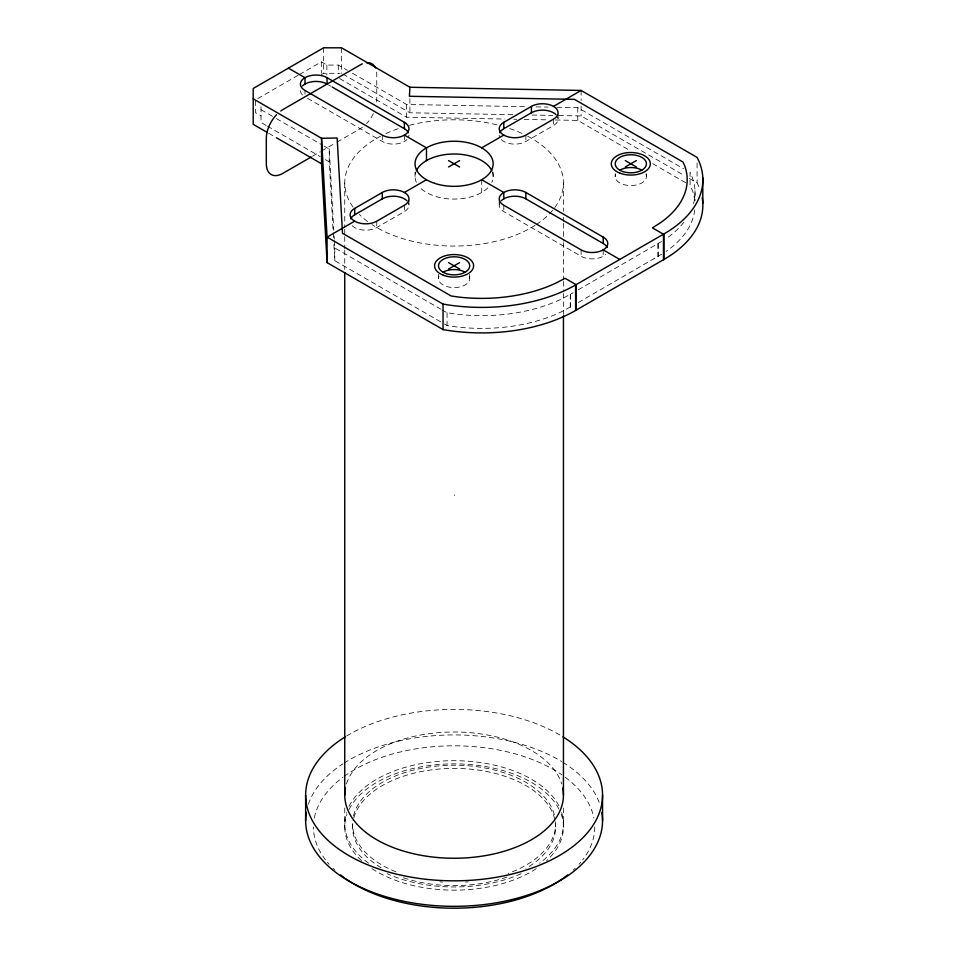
<?xml version="1.0" encoding="UTF-8"?>
<svg xmlns="http://www.w3.org/2000/svg" width="956" height="956" viewBox="0 0 956 956"><rect width="100%" height="100%" fill="white"/><g stroke="black" fill="none" stroke-linecap="round" stroke-linejoin="round"><path stroke-width="0.72" stroke-dasharray="4.78 3.58" d="M578.344 289.752L661.576 241.51M578.344 302.514L661.576 254.26M298.093 75.297L255.479 99.89L255.479 112.653L261.012 115.843M299.383 74.544L321.335 61.877L326.856 65.068L338.328 65.068L347.339 70.266M321.335 74.628L323.63 73.313L340.181 73.313M312.528 156.246L320.26 151.777M321.551 151.036L335.723 142.85M337.014 142.109L360.209 128.713A23.434 13.527 -60 0 0 362.372 127.303M352.202 225.688A15.619 9.022 0 0 0 376.772 227.552L404.388 211.611A15.619 9.022 0 0 0 408.427 202.899M501.314 139.6A15.619 9.022 0 0 0 525.884 141.464L553.5 125.523A15.619 9.022 0 0 0 557.539 116.811M441.899 309.792L447.061 312.767L456.227 314.13A124.961 72.142 0 0 0 561.758 298.893L573.206 292.715M444.48 324.036L447.061 325.53L456.227 326.88A124.961 72.142 0 0 0 561.758 311.644L573.206 305.466M352.489 73.242L406.575 104.467L527.162 106.713M536.089 106.881L548.003 107.096M556.93 107.263L577.783 107.658L683.6 168.758M342.846 74.054L409.909 112.772L514.125 114.708M531.99 115.043L552.831 115.437M558.782 115.545L581.117 115.963L684.209 175.474M339.619 78.559L406.575 117.218L504.828 119.046M513.766 119.213L516.742 119.273M524.187 119.404L548.003 119.859M555.448 119.99L577.783 120.408L629.395 150.212M689.36 178.449L697.091 182.919A132.776 76.659 0 0 1 700.055 189.599M652.625 163.619L687.472 183.743M328.362 84.821L330.931 86.303M307.557 98.313L382.292 141.464A15.619 9.022 0 0 0 406.874 139.6M499.749 202.899A15.619 9.022 0 0 0 503.8 211.611L581.117 256.256A15.619 9.022 0 0 0 605.686 254.38M261.012 109.701L275.173 117.875M276.463 118.628L322.817 145.384M324.108 146.137L329.258 149.1L333.787 230.241M266.162 125.427L261.012 122.452L261.012 105.734M267.441 126.168L320.236 156.653M325.387 159.628L329.258 161.863L333.13 231.197M268.672 133.254L275.125 136.983M334.361 240.577L334.779 247.951L440.608 309.051M333.871 244.473L334.779 260.701L443.19 323.295M334.122 236.144L334.277 239.096M333.214 232.666L333.536 238.57M697.091 163.082L697.091 182.919M694.988 190.662L694.988 200.581M658.254 243.613L658.254 256.363M657.883 243.828L657.883 256.578M646.435 173.705L646.435 176.537M615.198 173.705L615.198 176.537M603.212 249.875L603.212 256.256M581.117 90.45L581.117 100.368M581.117 106.044L581.117 115.963M581.117 249.875L581.117 256.256M577.783 107.658L577.783 120.408M570.636 294.197L570.636 306.948M570.254 294.412L570.254 307.163M563.442 182.919L563.442 211.288M563.442 217.263L563.442 221.744M563.442 223.238L563.442 241.151M563.442 242.645L563.442 279.977M563.442 281.47L563.442 291.915M563.442 293.408L563.442 314.321M563.442 808.035L563.442 827M558.077 114.051L558.077 119.142M555.615 827L555.615 823.821A101.527 58.615 0 0 1 508.102 873.449M553.5 119.142L553.5 125.523M525.884 135.095L525.884 141.464M503.8 205.241L503.8 211.611M499.223 200.139L499.223 205.241M493.141 172.283L493.141 176.537M481.705 179.728L481.705 192.479M469.719 274.324L469.719 278.578M454.375 494.921L454.375 495.555M447.061 312.767L447.061 325.53M438.469 274.324L438.469 278.578M415.047 172.283L415.047 176.537M409.909 98.599L409.909 112.772M408.965 200.139L408.965 205.241M406.575 104.467L406.575 117.218M404.388 135.095L404.388 141.464M404.388 205.241L404.388 211.611M382.292 135.095L382.292 141.464M376.772 221.183L376.772 227.552M352.573 827L352.573 823.821A101.527 58.615 0 0 0 397.349 872.422M344.746 182.919L344.746 227.707M344.746 229.201L344.746 235.176M344.746 236.67L344.746 248.62M344.746 250.114L344.746 269.52M344.746 808.035L344.746 827M341.555 47.8L341.555 73.313M338.328 65.068L338.328 73.564M334.779 247.951L334.779 260.701M329.258 149.1L329.258 161.863M326.856 65.068L326.856 74.986M323.63 47.8L323.63 73.313M321.335 61.877L321.335 73.218M304.976 90.45L304.976 94.274M376.628 72.094A23.434 13.527 -60 0 1 376.772 74.508L376.772 100.022A23.434 13.527 -60 0 1 376.21 105.291M373.354 113.644A23.434 13.527 -60 0 1 366.542 123.599M499.749 137.425A15.619 9.022 0 0 1 499.223 135.095M408.965 135.095A15.619 9.022 0 0 1 408.427 137.425M492.292 171.841A39.053 22.55 0 0 1 491.814 182.381M487.907 187.818A39.053 22.55 0 0 1 420.27 187.818M416.374 182.381A39.053 22.55 0 0 1 415.896 171.841M645.909 174.207A15.619 9.022 0 0 1 630.817 185.56A15.619 9.022 0 0 1 615.736 174.207M469.181 276.236A15.619 9.022 0 0 1 454.088 287.589A15.619 9.022 0 0 1 439.007 276.236M302.502 94.955A15.619 9.022 0 0 1 300.399 90.45M694.761 209.914A124.961 72.142 0 0 1 666.021 251.452M694.797 200.82A124.961 72.142 0 0 0 692.395 190.519L690.053 185.237L690.053 172.474L692.395 177.768A124.961 72.142 0 0 1 693.53 203.616M683.899 222.234A124.961 72.142 0 0 1 666.021 238.701M527.604 136.182A109.343 63.132 0 0 1 553.476 209.245M552.604 210.308A109.343 63.132 0 0 1 536.208 224.6M535.037 225.365A109.343 63.132 0 0 1 371.98 224.6M367.522 221.481A109.343 63.132 0 0 1 359.396 214.479M353.075 207.082A109.343 63.132 0 0 1 380.584 136.182M385.913 133.565A109.343 63.132 0 0 1 398.533 128.546M409.431 125.296A109.343 63.132 0 0 1 498.757 125.296M509.656 128.546A109.343 63.132 0 0 1 522.263 133.565M346.502 783.848A109.343 63.132 0 0 1 454.088 731.985A109.343 63.132 0 0 1 561.674 783.848M346.538 736.036A148.455 85.705 0 0 1 561.65 736.036M561.674 812.54A109.343 63.132 0 0 1 539.578 863.172M521.068 873.724A109.343 63.132 0 0 1 387.12 873.724M368.61 863.172A109.343 63.132 0 0 1 346.502 812.54M349.024 806.338A109.343 63.132 0 0 1 454.088 760.689A109.343 63.132 0 0 1 559.164 806.338M555.209 821.754A101.527 58.615 0 0 1 525.884 868.454M506.895 877.07A101.527 58.615 0 0 1 401.293 877.07M381.169 867.785A101.527 58.615 0 0 1 353.206 820.439M353.816 817.834A101.527 58.615 0 0 1 456.37 768.409A101.527 58.615 0 0 1 554.982 820.439M468.285 881.85A101.527 58.615 0 0 1 465.464 882.065M442.724 882.065A101.527 58.615 0 0 1 439.903 881.85M353.493 815.946A101.527 58.615 0 0 1 455.235 765.206A101.527 58.615 0 0 1 554.982 817.249M561.22 814.345A109.343 63.132 0 0 1 546.677 860.591M536.208 868.693A109.343 63.132 0 0 1 371.98 868.693M361.511 860.591A109.343 63.132 0 0 1 346.968 814.345M349.024 809.529A109.343 63.132 0 0 1 454.088 763.88A109.343 63.132 0 0 1 559.164 809.529M308.37 804.247A148.455 85.705 0 0 1 342.786 763.916M344.017 763.115A148.455 85.705 0 0 1 561.65 761.55M562.917 762.326A148.455 85.705 0 0 1 599.806 804.247M594.728 827A140.64 81.2 0 0 1 582.694 859.874M580.806 862.24A140.64 81.2 0 0 1 579.037 864.272M575.225 868.263A140.64 81.2 0 0 1 573.17 870.199M335.018 870.199A140.64 81.2 0 0 1 332.963 868.263M329.151 864.272A140.64 81.2 0 0 1 327.382 862.24M325.494 859.874A140.64 81.2 0 0 1 313.46 827M314.345 817.918A140.64 81.2 0 0 1 342.929 777.276M344.136 776.38A140.64 81.2 0 0 1 561.829 774.814M565.259 777.276A140.64 81.2 0 0 1 593.843 817.918"/><path stroke-width="1.43" d="M267.381 132.514L253.197 124.328L253.197 88.466L323.63 47.8L341.555 47.8L409.909 87.259L409.407 96.281L574.437 99.352L683.014 162.042L684.747 165.938A117.134 67.625 0 0 1 660.01 223.059L652.422 227.851L663.464 234.232L663.464 259.733L575.596 310.461A132.776 76.659 0 0 1 443.046 329.593L327.072 262.625L321.551 163.787L321.551 138.273L253.197 98.815M409.909 87.259L581.117 90.45L697.091 157.405A132.776 76.659 0 0 1 663.954 233.933L575.596 284.948A132.776 76.659 0 0 1 443.046 304.08L327.072 237.124L321.551 138.273L337.157 137.987L342.487 233.264L451.065 295.954L457.816 296.958A117.134 67.625 0 0 0 556.75 282.677L565.056 278.292L576.098 284.673L576.098 310.174M663.464 259.733L663.954 259.446A132.776 76.659 0 0 0 702.218 197.784M311.238 156.987L282.892 173.347A23.434 13.527 -60 0 1 266.318 163.787L266.318 138.273A23.434 13.527 -60 0 1 276.547 114.696M327.072 262.625L327.072 237.124L354.688 221.183A15.619 9.022 0 0 1 354.688 208.42L382.292 192.479A15.619 9.022 0 0 1 404.388 192.479L426.484 179.728M481.705 147.845L503.8 135.095A15.619 9.022 0 0 1 503.8 122.332L531.417 106.391A15.619 9.022 0 0 1 553.5 106.391L581.117 90.45M350.637 218.84A15.619 9.022 0 0 1 354.688 214.801L382.292 198.86A15.619 9.022 0 0 1 406.874 200.724M499.749 132.753A15.619 9.022 0 0 1 503.8 128.713L531.417 112.772A15.619 9.022 0 0 1 555.986 114.636M448.567 166.977L459.621 160.596M448.567 269.006L459.621 262.625M625.296 166.977L636.337 160.596M625.296 160.596L636.337 166.977M288.413 68.127L304.976 77.699A15.619 9.022 0 0 1 327.072 77.699L404.388 122.332A15.619 9.022 0 0 1 404.388 135.095L426.484 147.845L426.484 160.596M481.705 179.728L503.8 192.479A15.619 9.022 0 0 1 525.884 192.479L603.212 237.124A15.619 9.022 0 0 1 603.212 249.875L619.787 259.446M332.222 87.044L404.388 128.713A15.619 9.022 0 0 1 408.427 132.753M501.314 200.724A15.619 9.022 0 0 1 525.884 198.86L603.212 243.493A15.619 9.022 0 0 1 607.251 247.544M448.567 160.596L459.621 166.977M276.415 137.724L321.551 163.787M448.567 262.625L459.621 269.006M702.803 177.792L702.803 203.305M663.954 233.933L663.954 259.446M603.212 237.124L603.212 243.493M602.555 795.117L602.555 820.63M575.596 284.948L575.596 310.461M563.442 315.815L563.442 795.117M531.417 106.391L531.417 112.772M525.884 192.479L525.884 198.86M503.8 122.332L503.8 128.713M503.8 198.86L503.8 192.479A15.619 9.022 0 0 0 503.8 205.241L581.117 249.875A15.619 9.022 0 0 0 603.212 249.875M443.046 304.08L443.046 329.593M404.388 122.332L404.388 128.713M382.292 192.479L382.292 198.86M354.688 208.42L354.688 214.801M344.746 272.508L344.746 795.117M327.072 77.699L327.072 84.068A15.619 9.022 0 0 0 302.502 85.944M305.633 795.117L305.633 820.63M304.976 84.068L304.976 77.699A15.619 9.022 0 0 0 304.976 90.45L382.292 135.095A15.619 9.022 0 0 0 404.388 135.095M366.542 62.738A23.434 13.527 -60 0 1 375.517 67.912M362.372 63.861A23.434 13.527 -60 0 0 360.209 64.936L282.892 109.582A23.434 13.527 -60 0 0 280.729 110.992M416.374 170.706A39.053 22.55 0 0 1 454.088 154A39.053 22.55 0 0 1 491.814 170.706M619.775 170.168A15.619 9.022 0 0 1 641.87 170.168M503.8 135.095A15.619 9.022 0 0 0 525.884 135.095L553.5 119.142A15.619 9.022 0 0 0 553.5 106.391M443.046 272.197A15.619 9.022 0 0 1 465.142 272.197M404.388 192.479A15.619 9.022 0 0 1 404.388 205.241L376.772 221.183A15.619 9.022 0 0 1 354.688 221.183M562.749 788.055A109.343 63.132 0 0 1 454.088 858.249A109.343 63.132 0 0 1 345.439 788.055M562.917 736.825A148.455 85.705 0 0 1 557.754 856.48A148.455 85.705 0 0 1 350.434 856.48A148.455 85.705 0 0 1 345.271 736.825M601.862 812.397A148.455 85.705 0 0 1 454.088 906.336A148.455 85.705 0 0 1 306.326 812.397M567.637 874.919A140.64 81.2 0 0 1 564.04 877.632M562.941 878.421A140.64 81.2 0 0 1 345.236 878.421M344.136 877.632A140.64 81.2 0 0 1 340.551 874.919M443.381 275.244A19.526 11.269 0 0 0 473.59 266.461A19.526 11.269 0 0 0 445.317 255.754A19.526 11.269 0 0 0 443.381 275.244M434.562 183.313A39.053 22.55 0 0 0 493.141 163.787A39.053 22.55 0 0 0 434.562 144.26A39.053 22.55 0 0 0 434.562 183.313M620.097 173.215A19.526 11.269 0 0 0 650.319 164.432A19.526 11.269 0 0 0 622.045 153.713A19.526 11.269 0 0 0 620.097 173.215M623.013 171.602A15.619 9.022 0 0 0 646.435 163.787A15.619 9.022 0 0 0 623.013 155.971A15.619 9.022 0 0 0 623.013 171.602M446.285 273.631A15.619 9.022 0 0 0 469.719 265.816A15.619 9.022 0 0 0 446.285 258.012A15.619 9.022 0 0 0 446.285 273.631"/></g></svg>
